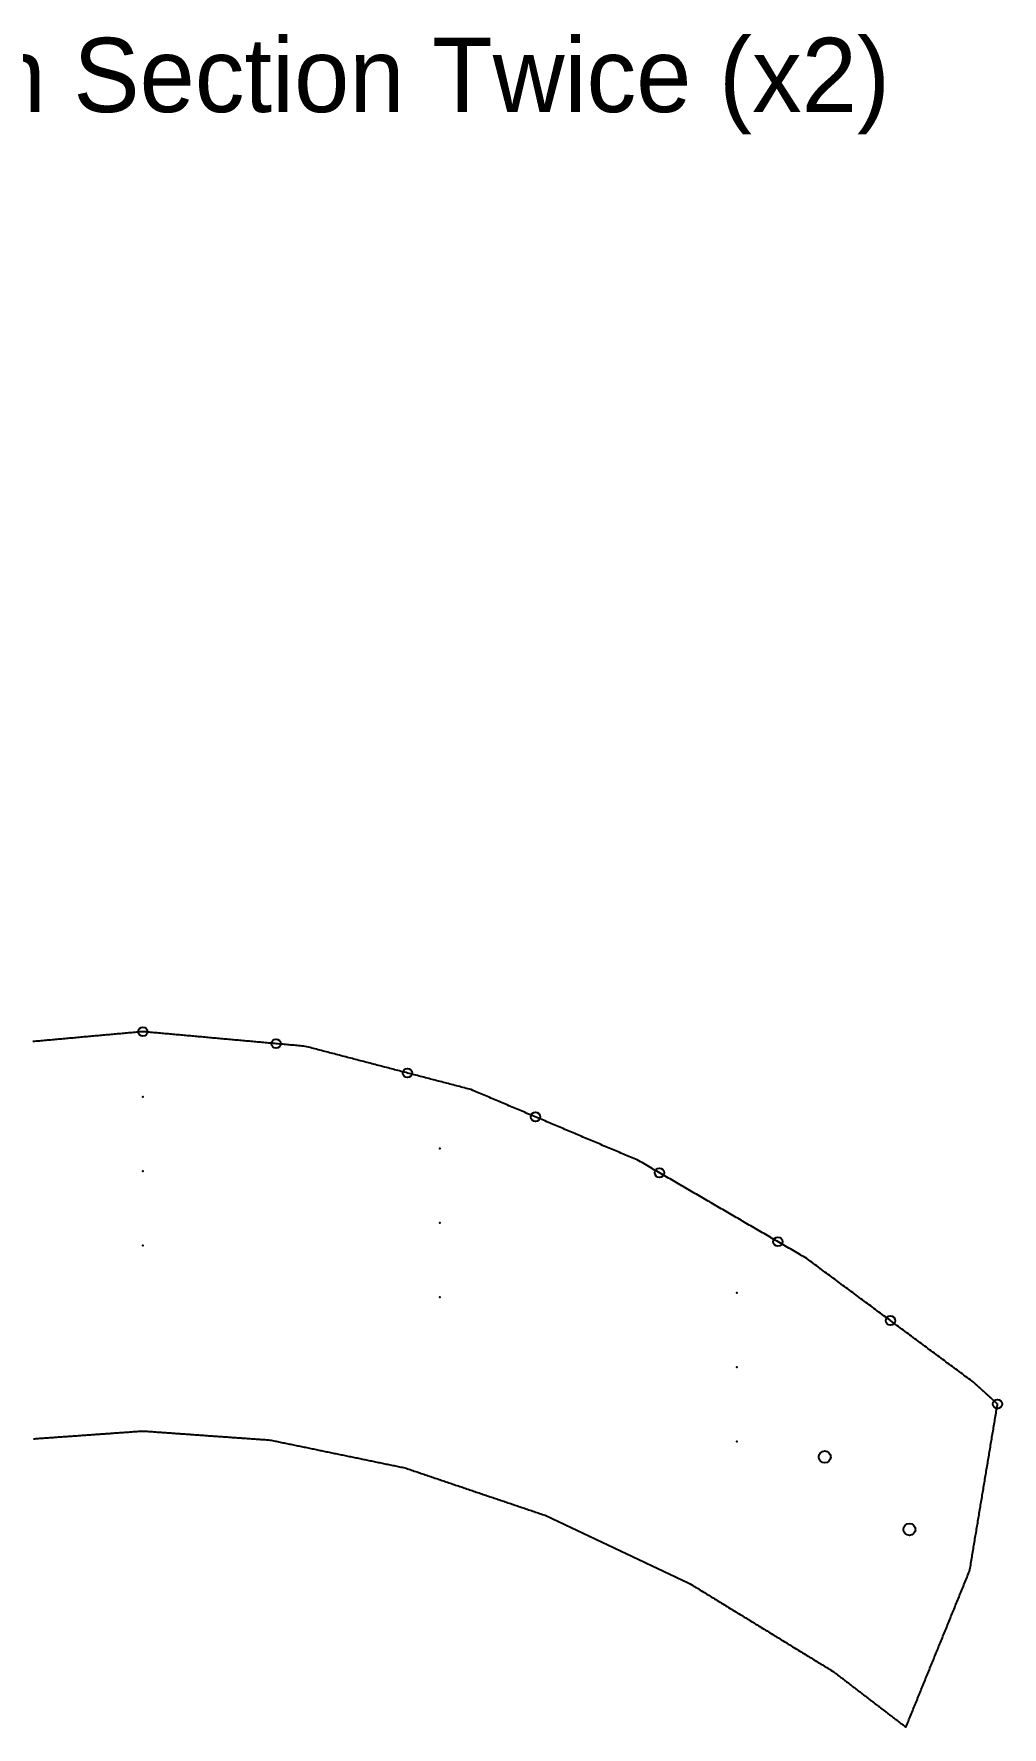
# Model space of a CAD drawing. Extents: x 3 to 355, y 1 to 289.
# Drawn here: x 168 to 220.1, y 1.5 to 92.7 of the extents above; entities that cross this region are included whole.
import ezdxf

# ---------------------------------------------------------------- set-up
doc = ezdxf.new("R2010")
doc.units = 0
doc.layers.get('0').update_dxf_attribs({"linetype": 'CONTINUOUS'})
for name, color, linetype in [('ANNOTATION', 7, 'CONTINUOUS'), ('DRILLING', 3, 'CONTINUOUS'), ('RIB_INDICATION', 1, 'CONTINUOUS')]:
    doc.layers.add(name, color=color, linetype=linetype)

# ---------------------------------------------------------------- blocks, each defined once
blk = doc.blocks.new('*U184')
at = {"layer": 'ANNOTATION', "linetype": 'BYBLOCK'}
blk.add_line((146.422, 89.92), (146.782, 89.92), dxfattribs=at)
blk.add_lwpolyline([(114.919, 78.524), (146.422, 89.92)], dxfattribs=at)
at = {"layer": 'ANNOTATION'}
blk.add_solid([(114.929, 78.495), (114.749, 78.462), (114.908, 78.552)], dxfattribs=at)
blk.add_text('Cut Each Section Twice (x2)', height=4, dxfattribs=at).set_placement((146.599, 88.447))
blk = doc.blocks.new('*U152')
at = {"layer": 'DRILLING'}
blk.add_point((0, 0), dxfattribs=at)
blk = doc.blocks.new('*U153')
at = {"layer": 'DRILLING', "color": 0, "linetype": 'BYBLOCK'}
for p in [(0, 0), (4, 0), (8, 0)]:
    blk.add_blockref('*U152', p, dxfattribs=at)
blk = doc.blocks.new('*U154')
at = {"layer": 'DRILLING'}
blk.add_point((0, 0), dxfattribs=at)
blk = doc.blocks.new('*U155')
at = {"layer": 'DRILLING', "color": 0, "linetype": 'BYBLOCK'}
for p in [(0, 0), (4, 0), (8, 0)]:
    blk.add_blockref('*U154', p, dxfattribs=at)
blk = doc.blocks.new('*U156')
at = {"layer": 'DRILLING'}
blk.add_point((0, 0), dxfattribs=at)
blk = doc.blocks.new('*U157')
at = {"layer": 'DRILLING', "color": 0, "linetype": 'BYBLOCK'}
for p in [(0, 0), (4, 0), (8, 0)]:
    blk.add_blockref('*U156', p, dxfattribs=at)

msp = doc.modelspace()

# ---------------------------------------------------------------- linework, layer by layer
for points in [[(173.831, 38.929, 0), (173.831, 38.929, 0), (173.831, 38.929, 0), (173.831, 38.929, 0), (173.831, 38.929, 0), (173.831, 38.929, 0), (173.831, 38.929, 0), (173.831, 38.929, 0), (173.831, 38.929, 0), (173.831, 38.929, 0), (173.831, 38.929, 0), (173.831, 38.929, 0), (173.831, 38.929, 0), (173.831, 38.929, 0), (173.831, 38.929, 0), (173.831, 38.929, 0), (173.831, 38.929, 0), (173.831, 38.929, 0), (173.831, 38.929, 0), (173.831, 38.929, 0), (173.831, 38.929, 0), (173.831, 38.929, 0), (173.831, 38.929, 0), (173.831, 38.929, 0), (173.831, 38.929, 0), (173.831, 38.929, 0), (173.831, 38.929, 0), (173.831, 38.929, 0), (173.831, 38.929, 0), (173.831, 38.929, 0), (173.831, 38.929, 0), (173.831, 38.929, 0), (173.831, 38.929, 0), (173.831, 38.929, 0), (173.831, 38.929, 0), (173.831, 38.929, 0), (173.831, 38.929, 0), (173.831, 38.929, 0), (173.831, 38.929, 0), (173.831, 38.929, 0), (173.831, 38.929, 0), (173.831, 38.929, 0), (173.831, 38.929, 0), (173.831, 38.929, 0), (173.831, 38.929, 0), (173.831, 38.929, 0), (173.831, 38.929, 0), (173.831, 38.929, 0), (173.831, 38.929, 0), (173.831, 38.929, 0), (173.831, 38.929, 0), (173.831, 38.929, 0), (173.831, 38.929, 0), (173.831, 38.929, 0), (173.831, 38.929, 0), (173.831, 38.929, 0), (173.831, 38.929, 0), (173.831, 38.929, 0), (173.831, 38.929, 0), (173.831, 38.929, 0), (173.831, 38.929, 0), (173.831, 38.929, 0), (173.831, 38.929, 0), (173.831, 38.929, 0), (173.831, 38.929, 0), (173.831, 38.929, 0), (173.831, 38.929, 0), (173.831, 38.929, 0), (173.831, 38.929, 0), (173.831, 38.929, 0), (173.831, 38.929, 0), (173.831, 38.929, 0), (173.831, 38.929, 0), (173.831, 38.929, 0), (173.831, 38.929, 0), (173.831, 38.929, 0), (173.831, 38.929, 0), (173.831, 38.929, 0), (173.831, 38.929, 0), (173.831, 38.929, 0), (173.831, 38.929, 0), (173.831, 38.929, 0), (173.831, 38.929, 0), (173.831, 38.929, 0), (173.831, 38.929, 0), (173.831, 38.929, 0), (173.831, 38.929, 0), (173.831, 38.929, 0), (173.831, 38.929, 0), (173.831, 38.929, 0), (173.831, 38.929, 0), (173.831, 38.929, 0), (173.831, 38.929, 0), (173.831, 38.929, 0), (173.831, 38.929, 0), (173.831, 38.929, 0), (173.831, 38.929, 0), (173.831, 38.929, 0), (173.831, 38.929, 0), (173.831, 38.929, 0), (173.831, 38.929, 0), (173.831, 38.929, 0), (173.825, 38.928, 0), (173.739, 38.92, 0), (173.654, 38.913, 0), (173.568, 38.905, 0), (173.482, 38.897, 0), (173.397, 38.889, 0), (173.311, 38.882, 0), (173.225, 38.874, 0), (173.14, 38.866, 0), (173.054, 38.859, 0), (172.968, 38.851, 0), (172.882, 38.843, 0), (172.797, 38.836, 0), (172.711, 38.828, 0), (172.625, 38.82, 0), (172.54, 38.812, 0), (172.454, 38.805, 0), (172.368, 38.797, 0), (172.283, 38.789, 0), (172.197, 38.781, 0), (172.111, 38.774, 0), (172.025, 38.766, 0), (171.94, 38.758, 0), (171.854, 38.751, 0), (171.768, 38.743, 0), (171.683, 38.735, 0), (171.597, 38.727, 0), (171.511, 38.72, 0), (171.426, 38.712, 0), (171.34, 38.704, 0), (171.254, 38.697, 0), (171.169, 38.689, 0), (171.083, 38.681, 0), (170.997, 38.673, 0), (170.911, 38.666, 0), (170.826, 38.658, 0), (170.74, 38.65, 0), (170.654, 38.642, 0), (170.569, 38.635, 0), (170.483, 38.627, 0), (170.397, 38.619, 0), (170.312, 38.612, 0), (170.226, 38.604, 0), (170.14, 38.596, 0), (170.055, 38.588, 0), (169.969, 38.581, 0), (169.883, 38.573, 0), (169.797, 38.565, 0), (169.712, 38.558, 0), (169.626, 38.55, 0), (169.54, 38.542, 0), (169.455, 38.534, 0), (169.369, 38.527, 0), (169.283, 38.519, 0), (169.198, 38.511, 0), (169.112, 38.504, 0), (169.026, 38.496, 0), (168.94, 38.488, 0), (168.855, 38.48, 0), (168.769, 38.473, 0), (168.683, 38.465, 0), (168.598, 38.457, 0), (168.512, 38.45, 0), (168.426, 38.442, 0), (168.341, 38.434, 0), (168.255, 38.426, 0), (168.169, 38.419, 0), (168.084, 38.411, 0), (167.998, 38.403, 0), (167.912, 38.395, 0)], [(167.938, 17.007, 0), (168.006, 17.012, 0), (168.073, 17.016, 0), (168.14, 17.021, 0), (168.208, 17.026, 0), (168.275, 17.031, 0), (168.342, 17.035, 0), (168.41, 17.04, 0), (168.477, 17.045, 0), (168.544, 17.05, 0), (168.612, 17.055, 0), (168.679, 17.059, 0), (168.746, 17.064, 0), (168.814, 17.069, 0), (168.881, 17.074, 0), (168.948, 17.079, 0), (169.016, 17.084, 0), (169.083, 17.088, 0), (169.15, 17.093, 0), (169.218, 17.098, 0), (169.285, 17.103, 0), (169.353, 17.107, 0), (169.42, 17.112, 0), (169.487, 17.117, 0), (169.555, 17.122, 0), (169.622, 17.127, 0), (169.689, 17.131, 0), (169.757, 17.136, 0), (169.824, 17.141, 0), (169.891, 17.146, 0), (169.959, 17.151, 0), (170.026, 17.155, 0), (170.093, 17.16, 0), (170.161, 17.165, 0), (170.228, 17.17, 0), (170.295, 17.174, 0), (170.363, 17.179, 0), (170.43, 17.184, 0), (170.497, 17.189, 0), (170.565, 17.194, 0), (170.632, 17.198, 0), (170.699, 17.203, 0), (170.767, 17.208, 0), (170.834, 17.213, 0), (170.901, 17.218, 0), (170.969, 17.223, 0), (171.036, 17.227, 0), (171.104, 17.232, 0), (171.171, 17.237, 0), (171.238, 17.242, 0), (171.306, 17.246, 0), (171.373, 17.251, 0), (171.44, 17.256, 0), (171.508, 17.261, 0), (171.575, 17.266, 0), (171.642, 17.27, 0), (171.71, 17.275, 0), (171.777, 17.28, 0), (171.844, 17.285, 0), (171.912, 17.29, 0), (171.979, 17.294, 0), (172.046, 17.299, 0), (172.114, 17.304, 0), (172.181, 17.309, 0), (172.248, 17.314, 0), (172.316, 17.318, 0), (172.383, 17.323, 0), (172.45, 17.328, 0), (172.518, 17.333, 0), (172.585, 17.337, 0), (172.652, 17.342, 0), (172.72, 17.347, 0), (172.787, 17.352, 0), (172.855, 17.357, 0), (172.922, 17.361, 0), (172.989, 17.366, 0), (173.057, 17.371, 0), (173.124, 17.376, 0), (173.191, 17.381, 0), (173.259, 17.385, 0), (173.326, 17.39, 0), (173.393, 17.395, 0), (173.461, 17.4, 0), (173.528, 17.405, 0), (173.595, 17.409, 0), (173.663, 17.414, 0), (173.73, 17.419, 0), (173.797, 17.424, 0), (173.865, 17.424, 0), (173.932, 17.419, 0), (173.999, 17.414, 0), (174.067, 17.409, 0), (174.134, 17.405, 0), (174.201, 17.4, 0), (174.269, 17.395, 0), (174.336, 17.39, 0), (174.404, 17.385, 0), (174.471, 17.381, 0), (174.538, 17.376, 0), (174.606, 17.371, 0), (174.673, 17.366, 0), (174.74, 17.361, 0), (174.808, 17.357, 0), (174.875, 17.352, 0), (174.942, 17.347, 0), (175.01, 17.342, 0), (175.077, 17.337, 0), (175.144, 17.333, 0), (175.212, 17.328, 0), (175.279, 17.323, 0), (175.346, 17.318, 0), (175.414, 17.314, 0), (175.481, 17.309, 0), (175.548, 17.304, 0), (175.616, 17.299, 0), (175.683, 17.294, 0), (175.75, 17.29, 0), (175.818, 17.285, 0), (175.885, 17.28, 0), (175.952, 17.275, 0), (176.02, 17.27, 0), (176.087, 17.266, 0), (176.155, 17.261, 0), (176.222, 17.256, 0), (176.289, 17.251, 0), (176.357, 17.246, 0), (176.424, 17.242, 0), (176.491, 17.237, 0), (176.559, 17.232, 0), (176.626, 17.227, 0), (176.693, 17.223, 0), (176.761, 17.218, 0), (176.828, 17.213, 0), (176.895, 17.208, 0), (176.963, 17.203, 0), (177.03, 17.198, 0), (177.097, 17.194, 0), (177.165, 17.189, 0), (177.232, 17.184, 0), (177.299, 17.179, 0), (177.367, 17.174, 0), (177.434, 17.17, 0), (177.501, 17.165, 0), (177.569, 17.16, 0), (177.636, 17.155, 0), (177.703, 17.151, 0), (177.771, 17.146, 0), (177.838, 17.141, 0), (177.906, 17.136, 0), (177.973, 17.131, 0), (178.04, 17.127, 0), (178.108, 17.122, 0), (178.175, 17.117, 0), (178.242, 17.112, 0), (178.31, 17.107, 0), (178.377, 17.103, 0), (178.444, 17.098, 0), (178.512, 17.093, 0), (178.579, 17.088, 0), (178.646, 17.084, 0), (178.714, 17.079, 0), (178.781, 17.074, 0), (178.848, 17.069, 0), (178.916, 17.064, 0), (178.983, 17.059, 0), (179.05, 17.055, 0), (179.118, 17.05, 0), (179.185, 17.045, 0), (179.252, 17.04, 0), (179.32, 17.035, 0), (179.387, 17.031, 0), (179.454, 17.026, 0), (179.522, 17.021, 0), (179.589, 17.016, 0), (179.657, 17.012, 0), (179.724, 17.007, 0), (179.791, 17.002, 0), (179.859, 16.997, 0), (179.926, 16.992, 0), (179.993, 16.988, 0), (180.061, 16.983, 0), (180.128, 16.978, 0), (180.195, 16.973, 0), (180.263, 16.968, 0), (180.33, 16.964, 0), (180.397, 16.959, 0), (180.465, 16.954, 0), (180.532, 16.949, 0), (180.599, 16.945, 0), (180.667, 16.94, 0), (180.736, 16.929, 0), (180.808, 16.915, 0), (180.879, 16.9, 0), (180.95, 16.885, 0), (181.021, 16.87, 0), (181.093, 16.856, 0), (181.164, 16.841, 0), (181.235, 16.826, 0), (181.307, 16.811, 0), (181.378, 16.797, 0), (181.449, 16.782, 0), (181.52, 16.767, 0), (181.592, 16.753, 0), (181.663, 16.738, 0), (181.734, 16.723, 0), (181.806, 16.708, 0), (181.877, 16.694, 0), (181.948, 16.679, 0), (182.019, 16.664, 0), (182.091, 16.649, 0), (182.162, 16.635, 0), (182.233, 16.62, 0), (182.305, 16.605, 0), (182.376, 16.59, 0), (182.447, 16.576, 0), (182.518, 16.561, 0), (182.59, 16.546, 0), (182.661, 16.532, 0), (182.732, 16.517, 0), (182.803, 16.502, 0), (182.875, 16.487, 0), (182.946, 16.473, 0), (183.017, 16.458, 0), (183.089, 16.443, 0), (183.16, 16.428, 0), (183.231, 16.414, 0), (183.302, 16.399, 0), (183.374, 16.384, 0), (183.445, 16.37, 0), (183.516, 16.355, 0), (183.588, 16.34, 0), (183.659, 16.326, 0), (183.73, 16.311, 0), (183.801, 16.296, 0), (183.873, 16.281, 0), (183.944, 16.267, 0), (184.015, 16.252, 0), (184.087, 16.237, 0), (184.158, 16.222, 0), (184.229, 16.208, 0), (184.3, 16.193, 0), (184.372, 16.178, 0), (184.443, 16.163, 0), (184.514, 16.149, 0), (184.586, 16.134, 0), (184.657, 16.119, 0), (184.728, 16.105, 0), (184.799, 16.09, 0), (184.871, 16.075, 0), (184.942, 16.06, 0), (185.013, 16.046, 0), (185.085, 16.031, 0), (185.156, 16.016, 0), (185.227, 16.002, 0), (185.298, 15.987, 0), (185.37, 15.972, 0), (185.441, 15.957, 0), (185.512, 15.943, 0), (185.583, 15.928, 0), (185.655, 15.913, 0), (185.726, 15.898, 0), (185.797, 15.884, 0), (185.869, 15.869, 0), (185.94, 15.854, 0), (186.011, 15.839, 0), (186.082, 15.825, 0), (186.154, 15.81, 0), (186.225, 15.795, 0), (186.296, 15.781, 0), (186.368, 15.766, 0), (186.439, 15.751, 0), (186.51, 15.736, 0), (186.581, 15.722, 0), (186.653, 15.707, 0), (186.724, 15.692, 0), (186.795, 15.678, 0), (186.867, 15.663, 0), (186.938, 15.648, 0), (187.009, 15.633, 0), (187.08, 15.619, 0), (187.152, 15.604, 0), (187.223, 15.589, 0), (187.294, 15.574, 0), (187.366, 15.56, 0), (187.437, 15.545, 0), (187.508, 15.53, 0), (187.579, 15.515, 0), (187.651, 15.501, 0), (187.722, 15.486, 0), (187.793, 15.471, 0), (187.865, 15.457, 0), (187.936, 15.442, 0), (188.009, 15.421, 0), (188.083, 15.396, 0), (188.157, 15.37, 0), (188.231, 15.345, 0), (188.306, 15.32, 0), (188.38, 15.295, 0), (188.454, 15.27, 0), (188.528, 15.245, 0), (188.602, 15.22, 0), (188.676, 15.195, 0), (188.751, 15.17, 0), (188.825, 15.145, 0), (188.899, 15.119, 0), (188.973, 15.094, 0), (189.047, 15.069, 0), (189.122, 15.044, 0), (189.196, 15.019, 0), (189.27, 14.994, 0), (189.344, 14.969, 0), (189.418, 14.944, 0), (189.492, 14.919, 0), (189.567, 14.893, 0), (189.641, 14.868, 0), (189.715, 14.843, 0), (189.789, 14.818, 0), (189.863, 14.793, 0), (189.937, 14.768, 0), (190.012, 14.743, 0), (190.086, 14.718, 0), (190.16, 14.693, 0), (190.234, 14.668, 0), (190.308, 14.643, 0), (190.383, 14.617, 0), (190.457, 14.592, 0), (190.531, 14.567, 0), (190.605, 14.542, 0), (190.679, 14.517, 0), (190.753, 14.492, 0), (190.828, 14.467, 0), (190.902, 14.442, 0), (190.976, 14.417, 0), (191.05, 14.392, 0), (191.124, 14.366, 0), (191.198, 14.341, 0), (191.273, 14.316, 0), (191.347, 14.291, 0), (191.421, 14.266, 0), (191.495, 14.241, 0), (191.569, 14.216, 0), (191.644, 14.191, 0), (191.718, 14.166, 0), (191.792, 14.14, 0), (191.866, 14.115, 0), (191.94, 14.09, 0), (192.014, 14.065, 0), (192.089, 14.04, 0), (192.163, 14.015, 0), (192.237, 13.99, 0), (192.311, 13.965, 0), (192.385, 13.94, 0), (192.459, 13.915, 0), (192.534, 13.889, 0), (192.608, 13.864, 0), (192.682, 13.839, 0), (192.756, 13.814, 0), (192.83, 13.789, 0), (192.904, 13.764, 0), (192.979, 13.739, 0), (193.053, 13.714, 0), (193.127, 13.689, 0), (193.201, 13.664, 0), (193.275, 13.639, 0), (193.35, 13.613, 0), (193.424, 13.588, 0), (193.498, 13.563, 0), (193.572, 13.538, 0), (193.646, 13.513, 0), (193.72, 13.488, 0), (193.795, 13.463, 0), (193.869, 13.438, 0), (193.943, 13.413, 0), (194.017, 13.387, 0), (194.091, 13.362, 0), (194.165, 13.337, 0), (194.24, 13.312, 0), (194.314, 13.287, 0), (194.388, 13.262, 0), (194.462, 13.237, 0), (194.536, 13.212, 0), (194.611, 13.187, 0), (194.685, 13.162, 0), (194.759, 13.136, 0), (194.833, 13.111, 0), (194.907, 13.086, 0), (194.981, 13.061, 0), (195.056, 13.036, 0), (195.13, 13.011, 0), (195.204, 12.986, 0), (195.278, 12.961, 0), (195.352, 12.936, 0), (195.426, 12.911, 0), (195.501, 12.886, 0), (195.576, 12.853, 0), (195.652, 12.817, 0), (195.728, 12.781, 0), (195.804, 12.745, 0), (195.88, 12.71, 0), (195.956, 12.674, 0), (196.032, 12.638, 0), (196.108, 12.602, 0), (196.183, 12.566, 0), (196.259, 12.53, 0), (196.335, 12.494, 0), (196.411, 12.459, 0), (196.487, 12.423, 0), (196.563, 12.387, 0), (196.639, 12.351, 0), (196.715, 12.315, 0), (196.791, 12.279, 0), (196.867, 12.244, 0), (196.943, 12.208, 0), (197.019, 12.172, 0), (197.095, 12.136, 0), (197.17, 12.1, 0), (197.246, 12.064, 0), (197.322, 12.028, 0), (197.398, 11.993, 0), (197.474, 11.957, 0), (197.55, 11.921, 0), (197.626, 11.885, 0), (197.702, 11.849, 0), (197.778, 11.813, 0), (197.854, 11.778, 0), (197.93, 11.742, 0), (198.006, 11.706, 0), (198.082, 11.67, 0), (198.157, 11.634, 0), (198.233, 11.598, 0), (198.309, 11.563, 0), (198.385, 11.527, 0), (198.461, 11.491, 0), (198.537, 11.455, 0), (198.613, 11.419, 0), (198.689, 11.383, 0), (198.765, 11.348, 0), (198.841, 11.312, 0), (198.917, 11.276, 0), (198.993, 11.24, 0), (199.069, 11.204, 0), (199.144, 11.168, 0), (199.22, 11.133, 0), (199.296, 11.097, 0), (199.372, 11.061, 0), (199.448, 11.025, 0), (199.524, 10.989, 0), (199.6, 10.953, 0), (199.676, 10.918, 0), (199.752, 10.882, 0), (199.828, 10.846, 0), (199.904, 10.81, 0), (199.98, 10.774, 0), (200.056, 10.738, 0), (200.131, 10.703, 0), (200.207, 10.667, 0), (200.283, 10.631, 0), (200.359, 10.595, 0), (200.435, 10.559, 0), (200.511, 10.523, 0), (200.587, 10.488, 0), (200.663, 10.452, 0), (200.739, 10.416, 0), (200.815, 10.38, 0), (200.891, 10.344, 0), (200.967, 10.308, 0), (201.043, 10.273, 0), (201.118, 10.237, 0), (201.194, 10.201, 0), (201.27, 10.165, 0), (201.346, 10.129, 0), (201.422, 10.093, 0), (201.498, 10.057, 0), (201.574, 10.022, 0), (201.65, 9.986, 0), (201.726, 9.95, 0), (201.802, 9.914, 0), (201.878, 9.878, 0), (201.954, 9.842, 0), (202.03, 9.807, 0), (202.106, 9.771, 0), (202.181, 9.735, 0), (202.257, 9.699, 0), (202.333, 9.663, 0), (202.409, 9.627, 0), (202.485, 9.592, 0), (202.561, 9.556, 0), (202.637, 9.52, 0), (202.713, 9.484, 0), (202.789, 9.448, 0), (202.865, 9.412, 0), (202.941, 9.377, 0), (203.017, 9.341, 0), (203.093, 9.305, 0), (203.168, 9.269, 0), (203.244, 9.233, 0), (203.321, 9.189, 0), (203.397, 9.142, 0), (203.474, 9.095, 0), (203.55, 9.048, 0), (203.627, 9.001, 0), (203.703, 8.954, 0), (203.78, 8.907, 0), (203.857, 8.86, 0), (203.933, 8.814, 0), (204.01, 8.767, 0), (204.086, 8.72, 0), (204.163, 8.673, 0), (204.239, 8.626, 0), (204.316, 8.579, 0), (204.392, 8.532, 0), (204.469, 8.485, 0), (204.545, 8.438, 0), (204.622, 8.392, 0), (204.698, 8.345, 0), (204.775, 8.298, 0), (204.852, 8.251, 0), (204.928, 8.204, 0), (205.005, 8.157, 0), (205.081, 8.11, 0), (205.158, 8.063, 0), (205.234, 8.016, 0), (205.311, 7.969, 0), (205.387, 7.923, 0), (205.464, 7.876, 0), (205.54, 7.829, 0), (205.617, 7.782, 0), (205.694, 7.735, 0), (205.77, 7.688, 0), (205.847, 7.641, 0), (205.923, 7.594, 0), (206, 7.547, 0), (206.076, 7.5, 0), (206.153, 7.454, 0), (206.229, 7.407, 0), (206.306, 7.36, 0), (206.382, 7.313, 0), (206.459, 7.266, 0), (206.535, 7.219, 0), (206.612, 7.172, 0), (206.689, 7.125, 0), (206.765, 7.078, 0), (206.842, 7.032, 0), (206.918, 6.985, 0), (206.995, 6.938, 0), (207.071, 6.891, 0), (207.148, 6.844, 0), (207.224, 6.797, 0), (207.301, 6.75, 0), (207.377, 6.703, 0), (207.454, 6.656, 0), (207.531, 6.609, 0), (207.607, 6.563, 0), (207.684, 6.516, 0), (207.76, 6.469, 0), (207.837, 6.422, 0), (207.913, 6.375, 0), (207.99, 6.328, 0), (208.066, 6.281, 0), (208.143, 6.234, 0), (208.219, 6.187, 0), (208.296, 6.141, 0), (208.372, 6.094, 0), (208.449, 6.047, 0), (208.526, 6, 0), (208.602, 5.953, 0), (208.679, 5.906, 0), (208.755, 5.859, 0), (208.832, 5.812, 0), (208.908, 5.765, 0), (208.985, 5.718, 0), (209.061, 5.672, 0), (209.138, 5.625, 0), (209.214, 5.578, 0), (209.291, 5.531, 0), (209.367, 5.484, 0), (209.444, 5.437, 0), (209.521, 5.39, 0), (209.597, 5.343, 0), (209.674, 5.296, 0), (209.75, 5.249, 0), (209.827, 5.203, 0), (209.903, 5.156, 0), (209.98, 5.109, 0), (210.056, 5.062, 0), (210.133, 5.015, 0), (210.209, 4.968, 0), (210.286, 4.921, 0), (210.363, 4.874, 0), (210.439, 4.827, 0), (210.516, 4.781, 0), (210.592, 4.734, 0), (210.669, 4.687, 0), (210.745, 4.64, 0), (210.822, 4.593, 0), (210.898, 4.546, 0), (210.975, 4.499, 0), (211.051, 4.452, 0), (211.095, 4.42, 0), (211.133, 4.391, 0), (211.171, 4.362, 0), (211.209, 4.333, 0), (211.247, 4.304, 0), (211.285, 4.275, 0), (211.323, 4.246, 0), (211.361, 4.217, 0), (211.399, 4.187, 0), (211.437, 4.158, 0), (211.475, 4.129, 0), (211.513, 4.1, 0), (211.552, 4.071, 0), (211.59, 4.042, 0), (211.628, 4.013, 0), (211.666, 3.984, 0), (211.704, 3.954, 0), (211.742, 3.925, 0), (211.78, 3.896, 0), (211.818, 3.867, 0), (211.856, 3.838, 0), (211.894, 3.809, 0), (211.932, 3.78, 0), (211.97, 3.751, 0), (212.008, 3.721, 0), (212.046, 3.692, 0), (212.084, 3.663, 0), (212.122, 3.634, 0), (212.16, 3.605, 0), (212.198, 3.576, 0), (212.236, 3.547, 0), (212.274, 3.518, 0), (212.312, 3.488, 0), (212.35, 3.459, 0), (212.388, 3.43, 0), (212.426, 3.401, 0), (212.464, 3.372, 0), (212.502, 3.343, 0), (212.54, 3.314, 0), (212.578, 3.285, 0), (212.616, 3.255, 0), (212.654, 3.226, 0), (212.692, 3.197, 0), (212.73, 3.168, 0), (212.768, 3.139, 0), (212.806, 3.11, 0), (212.844, 3.081, 0), (212.882, 3.052, 0), (212.92, 3.022, 0), (212.958, 2.993, 0), (212.996, 2.964, 0), (213.034, 2.935, 0), (213.072, 2.906, 0), (213.11, 2.877, 0), (213.148, 2.848, 0), (213.186, 2.819, 0), (213.224, 2.789, 0), (213.262, 2.76, 0), (213.3, 2.731, 0), (213.339, 2.702, 0), (213.377, 2.673, 0), (213.415, 2.644, 0), (213.453, 2.615, 0), (213.491, 2.586, 0), (213.529, 2.557, 0), (213.567, 2.527, 0), (213.605, 2.498, 0), (213.643, 2.469, 0), (213.681, 2.44, 0), (213.719, 2.411, 0), (213.757, 2.382, 0), (213.795, 2.353, 0), (213.833, 2.324, 0), (213.871, 2.294, 0), (213.909, 2.265, 0), (213.947, 2.236, 0), (213.985, 2.207, 0), (214.023, 2.178, 0), (214.061, 2.149, 0), (214.099, 2.12, 0), (214.137, 2.091, 0), (214.175, 2.061, 0), (214.213, 2.032, 0), (214.251, 2.003, 0), (214.289, 1.974, 0), (214.327, 1.945, 0), (214.365, 1.916, 0), (214.403, 1.887, 0), (214.441, 1.858, 0), (214.479, 1.828, 0), (214.517, 1.799, 0), (214.555, 1.77, 0), (214.593, 1.741, 0), (214.631, 1.712, 0), (214.669, 1.683, 0), (214.707, 1.654, 0), (214.745, 1.625, 0), (214.783, 1.595, 0), (214.821, 1.566, 0), (214.859, 1.537, 0), (214.897, 1.508, 0), (214.935, 1.479, 0), (214.969, 1.551, 0), (215.002, 1.633, 0), (215.036, 1.715, 0), (215.069, 1.796, 0), (215.102, 1.878, 0), (215.135, 1.96, 0), (215.169, 2.041, 0), (215.202, 2.123, 0), (215.235, 2.205, 0), (215.269, 2.286, 0), (215.302, 2.368, 0), (215.335, 2.45, 0), (215.368, 2.531, 0), (215.402, 2.613, 0), (215.435, 2.695, 0), (215.468, 2.776, 0), (215.502, 2.858, 0), (215.535, 2.939, 0), (215.568, 3.021, 0), (215.601, 3.103, 0), (215.635, 3.184, 0), (215.668, 3.266, 0), (215.701, 3.348, 0), (215.735, 3.429, 0), (215.768, 3.511, 0), (215.801, 3.593, 0), (215.834, 3.674, 0), (215.868, 3.756, 0), (215.901, 3.838, 0), (215.934, 3.919, 0), (215.968, 4.001, 0), (216.001, 4.083, 0), (216.034, 4.164, 0), (216.067, 4.246, 0), (216.101, 4.327, 0), (216.134, 4.409, 0), (216.167, 4.491, 0), (216.201, 4.572, 0), (216.234, 4.654, 0), (216.267, 4.736, 0), (216.3, 4.817, 0), (216.334, 4.899, 0), (216.367, 4.981, 0), (216.4, 5.062, 0), (216.434, 5.144, 0), (216.467, 5.226, 0), (216.5, 5.307, 0), (216.533, 5.389, 0), (216.567, 5.471, 0), (216.6, 5.552, 0), (216.633, 5.634, 0), (216.667, 5.716, 0), (216.7, 5.797, 0), (216.733, 5.879, 0), (216.766, 5.96, 0), (216.8, 6.042, 0), (216.833, 6.124, 0), (216.866, 6.205, 0), (216.9, 6.287, 0), (216.933, 6.369, 0), (216.966, 6.45, 0), (216.999, 6.532, 0), (217.033, 6.614, 0), (217.066, 6.695, 0), (217.099, 6.777, 0), (217.133, 6.859, 0), (217.166, 6.94, 0), (217.199, 7.022, 0), (217.232, 7.104, 0), (217.266, 7.185, 0), (217.299, 7.267, 0), (217.332, 7.349, 0), (217.365, 7.43, 0), (217.399, 7.512, 0), (217.432, 7.593, 0), (217.465, 7.675, 0), (217.499, 7.757, 0), (217.532, 7.838, 0), (217.565, 7.92, 0), (217.598, 8.002, 0), (217.632, 8.083, 0), (217.665, 8.165, 0), (217.698, 8.247, 0), (217.732, 8.328, 0), (217.765, 8.41, 0), (217.798, 8.492, 0), (217.831, 8.573, 0), (217.865, 8.655, 0), (217.898, 8.737, 0), (217.931, 8.818, 0), (217.965, 8.9, 0), (217.998, 8.982, 0), (218.031, 9.063, 0), (218.064, 9.145, 0), (218.098, 9.226, 0), (218.131, 9.308, 0), (218.164, 9.39, 0), (218.198, 9.471, 0), (218.231, 9.553, 0), (218.264, 9.635, 0), (218.297, 9.716, 0), (218.331, 9.798, 0), (218.335, 9.808, 0), (218.338, 9.817, 0), (218.342, 9.826, 0), (218.345, 9.836, 0), (218.349, 9.845, 0), (218.352, 9.854, 0), (218.355, 9.863, 0), (218.358, 9.873, 0), (218.361, 9.882, 0), (218.364, 9.892, 0), (218.366, 9.901, 0), (218.369, 9.911, 0), (218.372, 9.92, 0), (218.374, 9.93, 0), (218.377, 9.939, 0), (218.379, 9.949, 0), (218.381, 9.958, 0), (218.383, 9.968, 0), (218.385, 9.977, 0), (218.387, 9.987, 0), (218.389, 9.997, 0), (218.391, 10.006, 0), (218.398, 10.05, 0), (218.412, 10.137, 0), (218.427, 10.224, 0), (218.441, 10.311, 0), (218.456, 10.398, 0), (218.471, 10.485, 0), (218.485, 10.572, 0), (218.5, 10.659, 0), (218.514, 10.746, 0), (218.529, 10.833, 0), (218.543, 10.92, 0), (218.558, 11.007, 0), (218.572, 11.094, 0), (218.587, 11.181, 0), (218.601, 11.268, 0), (218.616, 11.355, 0), (218.63, 11.442, 0), (218.645, 11.529, 0), (218.659, 11.616, 0), (218.674, 11.703, 0), (218.688, 11.79, 0), (218.703, 11.877, 0), (218.717, 11.964, 0), (218.732, 12.051, 0), (218.746, 12.138, 0), (218.761, 12.225, 0), (218.775, 12.312, 0), (218.79, 12.399, 0), (218.805, 12.486, 0), (218.819, 12.572, 0), (218.834, 12.659, 0), (218.848, 12.746, 0), (218.863, 12.833, 0), (218.877, 12.92, 0), (218.892, 13.007, 0), (218.906, 13.094, 0), (218.921, 13.181, 0), (218.935, 13.268, 0), (218.95, 13.355, 0), (218.964, 13.442, 0), (218.979, 13.529, 0), (218.993, 13.616, 0), (219.008, 13.703, 0), (219.022, 13.79, 0), (219.037, 13.877, 0), (219.051, 13.964, 0), (219.066, 14.051, 0), (219.08, 14.138, 0), (219.095, 14.225, 0), (219.11, 14.312, 0), (219.124, 14.399, 0), (219.139, 14.486, 0), (219.153, 14.573, 0), (219.168, 14.66, 0), (219.182, 14.747, 0), (219.197, 14.834, 0), (219.211, 14.921, 0), (219.226, 15.008, 0), (219.24, 15.095, 0), (219.255, 15.181, 0), (219.269, 15.268, 0), (219.284, 15.355, 0), (219.298, 15.442, 0), (219.313, 15.529, 0), (219.327, 15.616, 0), (219.342, 15.703, 0), (219.356, 15.79, 0), (219.371, 15.877, 0), (219.385, 15.964, 0), (219.4, 16.051, 0), (219.414, 16.138, 0), (219.429, 16.225, 0), (219.444, 16.312, 0), (219.458, 16.399, 0), (219.473, 16.486, 0), (219.487, 16.573, 0), (219.502, 16.66, 0), (219.516, 16.747, 0), (219.531, 16.834, 0), (219.545, 16.921, 0), (219.56, 17.008, 0), (219.574, 17.095, 0), (219.589, 17.182, 0), (219.603, 17.269, 0), (219.618, 17.356, 0), (219.632, 17.443, 0), (219.647, 17.53, 0), (219.661, 17.617, 0), (219.676, 17.704, 0), (219.69, 17.791, 0), (219.705, 17.878, 0), (219.719, 17.965, 0), (219.734, 18.052, 0), (219.748, 18.138, 0), (219.763, 18.225, 0), (219.778, 18.312, 0), (219.792, 18.399, 0), (219.807, 18.486, 0), (219.821, 18.573, 0), (219.836, 18.66, 0), (219.85, 18.747, 0), (219.865, 18.834, 0), (219.865, 18.883, 0), (219.852, 18.894, 0), (219.839, 18.906, 0), (219.826, 18.918, 0), (219.814, 18.929, 0), (219.801, 18.941, 0), (219.788, 18.953, 0), (219.775, 18.964, 0), (219.762, 18.976, 0), (219.749, 18.988, 0), (219.736, 18.999, 0), (219.723, 19.011, 0), (219.71, 19.023, 0), (219.698, 19.035, 0), (219.685, 19.046, 0), (219.672, 19.058, 0), (219.659, 19.07, 0), (219.646, 19.081, 0), (219.633, 19.093, 0), (219.62, 19.105, 0), (219.607, 19.116, 0), (219.594, 19.128, 0), (219.582, 19.14, 0), (219.569, 19.151, 0), (219.556, 19.163, 0), (219.543, 19.175, 0), (219.53, 19.186, 0), (219.517, 19.198, 0), (219.504, 19.21, 0), (219.491, 19.222, 0), (219.478, 19.233, 0), (219.465, 19.245, 0), (219.453, 19.257, 0), (219.44, 19.268, 0), (219.427, 19.28, 0), (219.414, 19.292, 0), (219.401, 19.303, 0), (219.388, 19.315, 0), (219.375, 19.327, 0), (219.362, 19.338, 0), (219.349, 19.35, 0), (219.337, 19.362, 0), (219.324, 19.373, 0), (219.311, 19.385, 0), (219.298, 19.397, 0), (219.285, 19.409, 0), (219.272, 19.42, 0), (219.259, 19.432, 0), (219.246, 19.444, 0), (219.233, 19.455, 0), (219.221, 19.467, 0), (219.208, 19.479, 0), (219.195, 19.49, 0), (219.182, 19.502, 0), (219.169, 19.514, 0), (219.156, 19.526, 0), (219.143, 19.537, 0), (219.13, 19.549, 0), (219.117, 19.561, 0), (219.105, 19.572, 0), (219.092, 19.584, 0), (219.079, 19.596, 0), (219.066, 19.607, 0), (219.053, 19.619, 0), (219.04, 19.631, 0), (219.027, 19.642, 0), (219.014, 19.654, 0), (219.001, 19.666, 0), (218.989, 19.677, 0), (218.976, 19.689, 0), (218.963, 19.701, 0), (218.95, 19.712, 0), (218.937, 19.724, 0), (218.924, 19.736, 0), (218.911, 19.748, 0), (218.898, 19.759, 0), (218.885, 19.771, 0), (218.872, 19.783, 0), (218.86, 19.794, 0), (218.847, 19.806, 0), (218.834, 19.818, 0), (218.821, 19.829, 0), (218.808, 19.841, 0), (218.795, 19.853, 0), (218.782, 19.864, 0), (218.769, 19.876, 0), (218.756, 19.888, 0), (218.744, 19.9, 0), (218.731, 19.911, 0), (218.718, 19.923, 0), (218.705, 19.935, 0), (218.692, 19.946, 0), (218.679, 19.958, 0), (218.666, 19.97, 0), (218.653, 19.981, 0), (218.64, 19.993, 0), (218.628, 20.005, 0), (218.615, 20.017, 0), (218.602, 20.028, 0), (218.589, 20.04, 0), (218.576, 20.052, 0), (218.563, 20.063, 0), (218.506, 20.106, 0), (218.418, 20.172, 0), (218.33, 20.237, 0), (218.242, 20.302, 0), (218.154, 20.367, 0), (218.066, 20.433, 0), (217.978, 20.498, 0), (217.889, 20.564, 0), (217.801, 20.629, 0), (217.713, 20.694, 0), (217.625, 20.76, 0), (217.537, 20.825, 0), (217.449, 20.89, 0), (217.361, 20.956, 0), (217.273, 21.021, 0), (217.184, 21.086, 0), (217.096, 21.152, 0), (217.008, 21.217, 0), (216.92, 21.282, 0), (216.832, 21.348, 0), (216.744, 21.413, 0), (216.656, 21.478, 0), (216.567, 21.544, 0), (216.479, 21.609, 0), (216.391, 21.674, 0), (216.303, 21.74, 0), (216.215, 21.805, 0), (216.127, 21.87, 0), (216.039, 21.936, 0), (215.951, 22.001, 0), (215.862, 22.066, 0), (215.774, 22.132, 0), (215.686, 22.197, 0), (215.598, 22.262, 0), (215.51, 22.328, 0), (215.422, 22.393, 0), (215.334, 22.458, 0), (215.245, 22.524, 0), (215.157, 22.589, 0), (215.069, 22.654, 0), (214.981, 22.72, 0), (214.893, 22.785, 0), (214.805, 22.85, 0), (214.717, 22.916, 0), (214.629, 22.981, 0), (214.54, 23.047, 0), (214.452, 23.112, 0), (214.364, 23.177, 0), (214.276, 23.242, 0), (214.188, 23.308, 0), (214.1, 23.373, 0), (214.012, 23.439, 0), (213.924, 23.504, 0), (213.835, 23.569, 0), (213.747, 23.634, 0), (213.659, 23.7, 0), (213.571, 23.765, 0), (213.483, 23.831, 0), (213.395, 23.896, 0), (213.307, 23.961, 0), (213.218, 24.027, 0), (213.13, 24.092, 0), (213.042, 24.157, 0), (212.954, 24.223, 0), (212.866, 24.288, 0), (212.778, 24.353, 0), (212.69, 24.419, 0), (212.602, 24.484, 0), (212.513, 24.549, 0), (212.425, 24.615, 0), (212.337, 24.68, 0), (212.249, 24.745, 0), (212.161, 24.811, 0), (212.073, 24.876, 0), (211.985, 24.941, 0), (211.896, 25.007, 0), (211.808, 25.072, 0), (211.72, 25.137, 0), (211.632, 25.203, 0), (211.544, 25.268, 0), (211.456, 25.333, 0), (211.368, 25.399, 0), (211.28, 25.464, 0), (211.191, 25.529, 0), (211.103, 25.595, 0), (211.015, 25.66, 0), (210.927, 25.725, 0), (210.839, 25.791, 0), (210.751, 25.856, 0), (210.663, 25.921, 0), (210.575, 25.987, 0), (210.486, 26.052, 0), (210.398, 26.117, 0), (210.31, 26.183, 0), (210.222, 26.248, 0), (210.134, 26.314, 0), (210.046, 26.379, 0), (209.958, 26.444, 0), (209.869, 26.509, 0), (209.781, 26.575, 0), (209.693, 26.64, 0), (209.605, 26.706, 0), (209.516, 26.762, 0), (209.428, 26.814, 0), (209.339, 26.865, 0), (209.25, 26.917, 0), (209.161, 26.968, 0), (209.073, 27.02, 0), (208.984, 27.072, 0), (208.895, 27.123, 0), (208.806, 27.175, 0), (208.717, 27.227, 0), (208.629, 27.278, 0), (208.54, 27.33, 0), (208.451, 27.382, 0), (208.362, 27.433, 0), (208.273, 27.485, 0), (208.185, 27.537, 0), (208.096, 27.588, 0), (208.007, 27.64, 0), (207.918, 27.692, 0), (207.829, 27.743, 0), (207.741, 27.795, 0), (207.652, 27.847, 0), (207.563, 27.898, 0), (207.474, 27.95, 0), (207.385, 28.002, 0), (207.297, 28.053, 0), (207.208, 28.105, 0), (207.119, 28.157, 0), (207.03, 28.208, 0), (206.942, 28.26, 0), (206.853, 28.311, 0), (206.764, 28.363, 0), (206.675, 28.415, 0), (206.586, 28.466, 0), (206.498, 28.518, 0), (206.409, 28.57, 0), (206.32, 28.621, 0), (206.231, 28.673, 0), (206.142, 28.725, 0), (206.054, 28.776, 0), (205.965, 28.828, 0), (205.876, 28.88, 0), (205.787, 28.931, 0), (205.698, 28.983, 0), (205.61, 29.035, 0), (205.521, 29.086, 0), (205.432, 29.138, 0), (205.343, 29.189, 0), (205.254, 29.241, 0), (205.166, 29.293, 0), (205.077, 29.344, 0), (204.988, 29.396, 0), (204.899, 29.448, 0), (204.811, 29.499, 0), (204.722, 29.551, 0), (204.633, 29.603, 0), (204.544, 29.654, 0), (204.455, 29.706, 0), (204.367, 29.758, 0), (204.278, 29.809, 0), (204.189, 29.861, 0), (204.1, 29.913, 0), (204.011, 29.964, 0), (203.923, 30.016, 0), (203.834, 30.067, 0), (203.745, 30.119, 0), (203.656, 30.171, 0), (203.567, 30.223, 0), (203.479, 30.274, 0), (203.39, 30.326, 0), (203.301, 30.377, 0), (203.212, 30.429, 0), (203.123, 30.481, 0), (203.035, 30.532, 0), (202.946, 30.584, 0), (202.857, 30.636, 0), (202.768, 30.687, 0), (202.68, 30.739, 0), (202.591, 30.791, 0), (202.502, 30.842, 0), (202.413, 30.894, 0), (202.324, 30.946, 0), (202.236, 30.997, 0), (202.147, 31.049, 0), (202.058, 31.101, 0), (201.969, 31.152, 0), (201.88, 31.204, 0), (201.792, 31.256, 0), (201.703, 31.307, 0), (201.614, 31.359, 0), (201.525, 31.41, 0), (201.436, 31.462, 0), (201.348, 31.514, 0), (201.259, 31.565, 0), (201.17, 31.617, 0), (201.081, 31.669, 0), (200.993, 31.72, 0), (200.904, 31.772, 0), (200.815, 31.824, 0), (200.726, 31.875, 0), (200.637, 31.927, 0), (200.549, 31.979, 0), (200.46, 32.02, 0), (200.371, 32.057, 0), (200.283, 32.095, 0), (200.194, 32.133, 0), (200.105, 32.17, 0), (200.017, 32.207, 0), (199.928, 32.245, 0), (199.84, 32.282, 0), (199.751, 32.32, 0), (199.662, 32.357, 0), (199.574, 32.395, 0), (199.485, 32.432, 0), (199.397, 32.47, 0), (199.308, 32.507, 0), (199.219, 32.545, 0), (199.131, 32.582, 0), (199.042, 32.62, 0), (198.954, 32.657, 0), (198.865, 32.695, 0), (198.776, 32.732, 0), (198.688, 32.77, 0), (198.599, 32.807, 0), (198.511, 32.845, 0), (198.422, 32.882, 0), (198.333, 32.92, 0), (198.245, 32.957, 0), (198.156, 32.995, 0), (198.068, 33.032, 0), (197.979, 33.07, 0), (197.89, 33.107, 0), (197.802, 33.145, 0), (197.713, 33.182, 0), (197.625, 33.219, 0), (197.536, 33.257, 0), (197.447, 33.294, 0), (197.359, 33.332, 0), (197.27, 33.369, 0), (197.181, 33.407, 0), (197.093, 33.444, 0), (197.004, 33.482, 0), (196.916, 33.519, 0), (196.827, 33.557, 0), (196.738, 33.594, 0), (196.65, 33.632, 0), (196.561, 33.669, 0), (196.473, 33.707, 0), (196.384, 33.744, 0), (196.295, 33.782, 0), (196.207, 33.819, 0), (196.118, 33.857, 0), (196.03, 33.894, 0), (195.941, 33.932, 0), (195.852, 33.969, 0), (195.764, 34.007, 0), (195.675, 34.044, 0), (195.587, 34.082, 0), (195.498, 34.119, 0), (195.409, 34.157, 0), (195.321, 34.194, 0), (195.232, 34.232, 0), (195.144, 34.269, 0), (195.055, 34.306, 0), (194.966, 34.344, 0), (194.878, 34.382, 0), (194.789, 34.419, 0), (194.701, 34.456, 0), (194.612, 34.494, 0), (194.523, 34.531, 0), (194.435, 34.569, 0), (194.346, 34.606, 0), (194.258, 34.644, 0), (194.169, 34.681, 0), (194.08, 34.719, 0), (193.992, 34.756, 0), (193.903, 34.794, 0), (193.815, 34.831, 0), (193.726, 34.869, 0), (193.637, 34.906, 0), (193.549, 34.944, 0), (193.46, 34.981, 0), (193.371, 35.019, 0), (193.283, 35.056, 0), (193.194, 35.094, 0), (193.106, 35.131, 0), (193.017, 35.169, 0), (192.928, 35.206, 0), (192.84, 35.244, 0), (192.751, 35.281, 0), (192.663, 35.319, 0), (192.574, 35.356, 0), (192.485, 35.394, 0), (192.397, 35.431, 0), (192.308, 35.468, 0), (192.22, 35.506, 0), (192.131, 35.544, 0), (192.042, 35.581, 0), (191.954, 35.618, 0), (191.865, 35.656, 0), (191.777, 35.693, 0), (191.688, 35.731, 0), (191.599, 35.768, 0), (191.511, 35.806, 0), (191.423, 35.832, 0), (191.335, 35.855, 0), (191.248, 35.877, 0), (191.16, 35.9, 0), (191.073, 35.923, 0), (190.985, 35.946, 0), (190.898, 35.969, 0), (190.81, 35.992, 0), (190.722, 36.014, 0), (190.635, 36.037, 0), (190.547, 36.06, 0), (190.46, 36.083, 0), (190.372, 36.106, 0), (190.285, 36.129, 0), (190.197, 36.151, 0), (190.109, 36.174, 0), (190.022, 36.197, 0), (189.934, 36.22, 0), (189.847, 36.243, 0), (189.759, 36.266, 0), (189.672, 36.289, 0), (189.584, 36.311, 0), (189.496, 36.334, 0), (189.409, 36.357, 0), (189.321, 36.38, 0), (189.234, 36.403, 0), (189.146, 36.426, 0), (189.059, 36.449, 0), (188.971, 36.471, 0), (188.883, 36.494, 0), (188.796, 36.517, 0), (188.708, 36.54, 0), (188.621, 36.563, 0), (188.533, 36.586, 0), (188.446, 36.608, 0), (188.358, 36.631, 0), (188.27, 36.654, 0), (188.183, 36.677, 0), (188.095, 36.7, 0), (188.008, 36.722, 0), (187.92, 36.745, 0), (187.832, 36.768, 0), (187.745, 36.791, 0), (187.657, 36.814, 0), (187.57, 36.837, 0), (187.482, 36.86, 0), (187.395, 36.882, 0), (187.307, 36.905, 0), (187.219, 36.928, 0), (187.132, 36.951, 0), (187.044, 36.974, 0), (186.957, 36.997, 0), (186.869, 37.02, 0), (186.782, 37.042, 0), (186.694, 37.065, 0), (186.606, 37.088, 0), (186.519, 37.111, 0), (186.431, 37.134, 0), (186.344, 37.157, 0), (186.256, 37.179, 0), (186.169, 37.202, 0), (186.081, 37.225, 0), (185.993, 37.248, 0), (185.906, 37.271, 0), (185.818, 37.294, 0), (185.731, 37.316, 0), (185.643, 37.339, 0), (185.556, 37.362, 0), (185.468, 37.385, 0), (185.38, 37.408, 0), (185.293, 37.431, 0), (185.205, 37.453, 0), (185.118, 37.476, 0), (185.03, 37.499, 0), (184.943, 37.522, 0), (184.855, 37.545, 0), (184.767, 37.568, 0), (184.68, 37.59, 0), (184.592, 37.613, 0), (184.505, 37.636, 0), (184.417, 37.659, 0), (184.33, 37.682, 0), (184.242, 37.705, 0), (184.154, 37.727, 0), (184.067, 37.75, 0), (183.979, 37.773, 0), (183.892, 37.796, 0), (183.804, 37.819, 0), (183.717, 37.842, 0), (183.629, 37.864, 0), (183.541, 37.887, 0), (183.454, 37.91, 0), (183.366, 37.933, 0), (183.279, 37.956, 0), (183.191, 37.979, 0), (183.104, 38.002, 0), (183.016, 38.024, 0), (182.928, 38.047, 0), (182.841, 38.07, 0), (182.753, 38.093, 0), (182.666, 38.116, 0), (182.578, 38.139, 0), (182.492, 38.148, 0), (182.406, 38.156, 0), (182.321, 38.164, 0), (182.235, 38.172, 0), (182.149, 38.179, 0), (182.064, 38.187, 0), (181.978, 38.195, 0), (181.892, 38.203, 0), (181.807, 38.21, 0), (181.721, 38.218, 0), (181.635, 38.226, 0), (181.55, 38.233, 0), (181.464, 38.241, 0), (181.378, 38.249, 0), (181.292, 38.257, 0), (181.207, 38.264, 0), (181.121, 38.272, 0), (181.035, 38.28, 0), (180.95, 38.287, 0), (180.864, 38.295, 0), (180.778, 38.303, 0), (180.693, 38.31, 0), (180.607, 38.318, 0), (180.521, 38.326, 0), (180.436, 38.334, 0), (180.35, 38.341, 0), (180.264, 38.349, 0), (180.178, 38.357, 0), (180.093, 38.365, 0), (180.007, 38.372, 0), (179.921, 38.38, 0), (179.836, 38.388, 0), (179.75, 38.395, 0), (179.664, 38.403, 0), (179.579, 38.411, 0), (179.493, 38.419, 0), (179.407, 38.426, 0), (179.321, 38.434, 0), (179.236, 38.442, 0), (179.15, 38.45, 0), (179.064, 38.457, 0), (178.979, 38.465, 0), (178.893, 38.473, 0), (178.807, 38.48, 0), (178.722, 38.488, 0), (178.636, 38.496, 0), (178.55, 38.504, 0), (178.465, 38.511, 0), (178.379, 38.519, 0), (178.293, 38.527, 0), (178.207, 38.534, 0), (178.122, 38.542, 0), (178.036, 38.55, 0), (177.95, 38.558, 0), (177.865, 38.565, 0), (177.779, 38.573, 0), (177.693, 38.581, 0), (177.608, 38.588, 0), (177.522, 38.596, 0), (177.436, 38.604, 0), (177.351, 38.612, 0), (177.265, 38.619, 0), (177.179, 38.627, 0), (177.093, 38.635, 0), (177.008, 38.642, 0), (176.922, 38.65, 0), (176.836, 38.658, 0), (176.751, 38.666, 0), (176.665, 38.673, 0), (176.579, 38.681, 0), (176.494, 38.689, 0), (176.408, 38.697, 0), (176.322, 38.704, 0), (176.236, 38.712, 0), (176.151, 38.72, 0), (176.065, 38.727, 0), (175.979, 38.735, 0), (175.894, 38.743, 0), (175.808, 38.751, 0), (175.722, 38.758, 0), (175.637, 38.766, 0), (175.551, 38.774, 0), (175.465, 38.781, 0), (175.38, 38.789, 0), (175.294, 38.797, 0), (175.208, 38.805, 0), (175.122, 38.812, 0), (175.037, 38.82, 0), (174.951, 38.828, 0), (174.865, 38.836, 0), (174.78, 38.843, 0), (174.694, 38.851, 0), (174.608, 38.859, 0), (174.523, 38.866, 0), (174.437, 38.874, 0), (174.351, 38.882, 0), (174.266, 38.889, 0), (174.18, 38.897, 0), (174.094, 38.905, 0), (174.008, 38.913, 0), (173.923, 38.92, 0), (173.837, 38.928, 0), (173.831, 38.929, 0), (173.831, 38.929, 0), (173.831, 38.929, 0), (173.831, 38.929, 0), (173.831, 38.929, 0), (173.831, 38.929, 0), (173.831, 38.929, 0), (173.831, 38.929, 0), (173.831, 38.929, 0), (173.831, 38.929, 0), (173.831, 38.929, 0), (173.831, 38.929, 0), (173.831, 38.929, 0), (173.831, 38.929, 0), (173.831, 38.929, 0), (173.831, 38.929, 0), (173.831, 38.929, 0), (173.831, 38.929, 0), (173.831, 38.929, 0), (173.831, 38.929, 0), (173.831, 38.929, 0), (173.831, 38.929, 0), (173.831, 38.929, 0), (173.831, 38.929, 0), (173.831, 38.929, 0), (173.831, 38.929, 0), (173.831, 38.929, 0), (173.831, 38.929, 0), (173.831, 38.929, 0), (173.831, 38.929, 0), (173.831, 38.929, 0), (173.831, 38.929, 0), (173.831, 38.929, 0), (173.831, 38.929, 0), (173.831, 38.929, 0), (173.831, 38.929, 0), (173.831, 38.929, 0), (173.831, 38.929, 0), (173.831, 38.929, 0), (173.831, 38.929, 0), (173.831, 38.929, 0), (173.831, 38.929, 0), (173.831, 38.929, 0), (173.831, 38.929, 0), (173.831, 38.929, 0), (173.831, 38.929, 0), (173.831, 38.929, 0), (173.831, 38.929, 0), (173.831, 38.929, 0), (173.831, 38.929, 0), (173.831, 38.929, 0), (173.831, 38.929, 0), (173.831, 38.929, 0), (173.831, 38.929, 0), (173.831, 38.929, 0), (173.831, 38.929, 0), (173.831, 38.929, 0), (173.831, 38.929, 0), (173.831, 38.929, 0), (173.831, 38.929, 0), (173.831, 38.929, 0), (173.831, 38.929, 0), (173.831, 38.929, 0), (173.831, 38.929, 0), (173.831, 38.929, 0), (173.831, 38.929, 0), (173.831, 38.929, 0), (173.831, 38.929, 0), (173.831, 38.929, 0), (173.831, 38.929, 0), (173.831, 38.929, 0), (173.831, 38.929, 0), (173.831, 38.929, 0), (173.831, 38.929, 0), (173.831, 38.929, 0), (173.831, 38.929, 0), (173.831, 38.929, 0), (173.831, 38.929, 0), (173.831, 38.929, 0), (173.831, 38.929, 0), (173.831, 38.929, 0), (173.831, 38.929, 0), (173.831, 38.929, 0), (173.831, 38.929, 0), (173.831, 38.929, 0), (173.831, 38.929, 0), (173.831, 38.929, 0), (173.831, 38.929, 0), (173.831, 38.929, 0), (173.831, 38.929, 0), (173.831, 38.929, 0), (173.831, 38.929, 0), (173.831, 38.929, 0), (173.831, 38.929, 0), (173.831, 38.929, 0), (173.831, 38.929, 0), (173.831, 38.929, 0), (173.831, 38.929, 0), (173.831, 38.929, 0), (173.831, 38.929, 0), (173.831, 38.929, 0), (173.831, 38.929, 0)]]:
    msp.add_polyline3d(points)
at = {"layer": 'DRILLING'}
for centre in [(210.565, 16.026), (215.125, 12.126)]:
    msp.add_circle(centre, 0.323, dxfattribs=at)
at = {"layer": 'RIB_INDICATION'}
for centre in [(173.831, 38.929), (181.008, 38.282), (188.082, 36.703), (194.983, 34.337), (201.66, 31.332), (208.042, 27.62), (214.102, 23.371), (219.872, 18.877)]:
    msp.add_circle(centre, 0.25, dxfattribs=at)

# ---------------------------------------------------------------- block references
msp.add_blockref('*U184', (0, 0))
at = {"layer": 'DRILLING', "rotation": 270}
msp.add_blockref('*U153', (173.831, 35.414), dxfattribs=at)
at = {"layer": 'DRILLING', "xscale": -1, "rotation": 90}
for name, p in [('*U157', (189.831, 32.63)), ('*U155', (205.831, 24.857))]:
    msp.add_blockref(name, p, dxfattribs=at)

doc.saveas('drawing.dxf')
